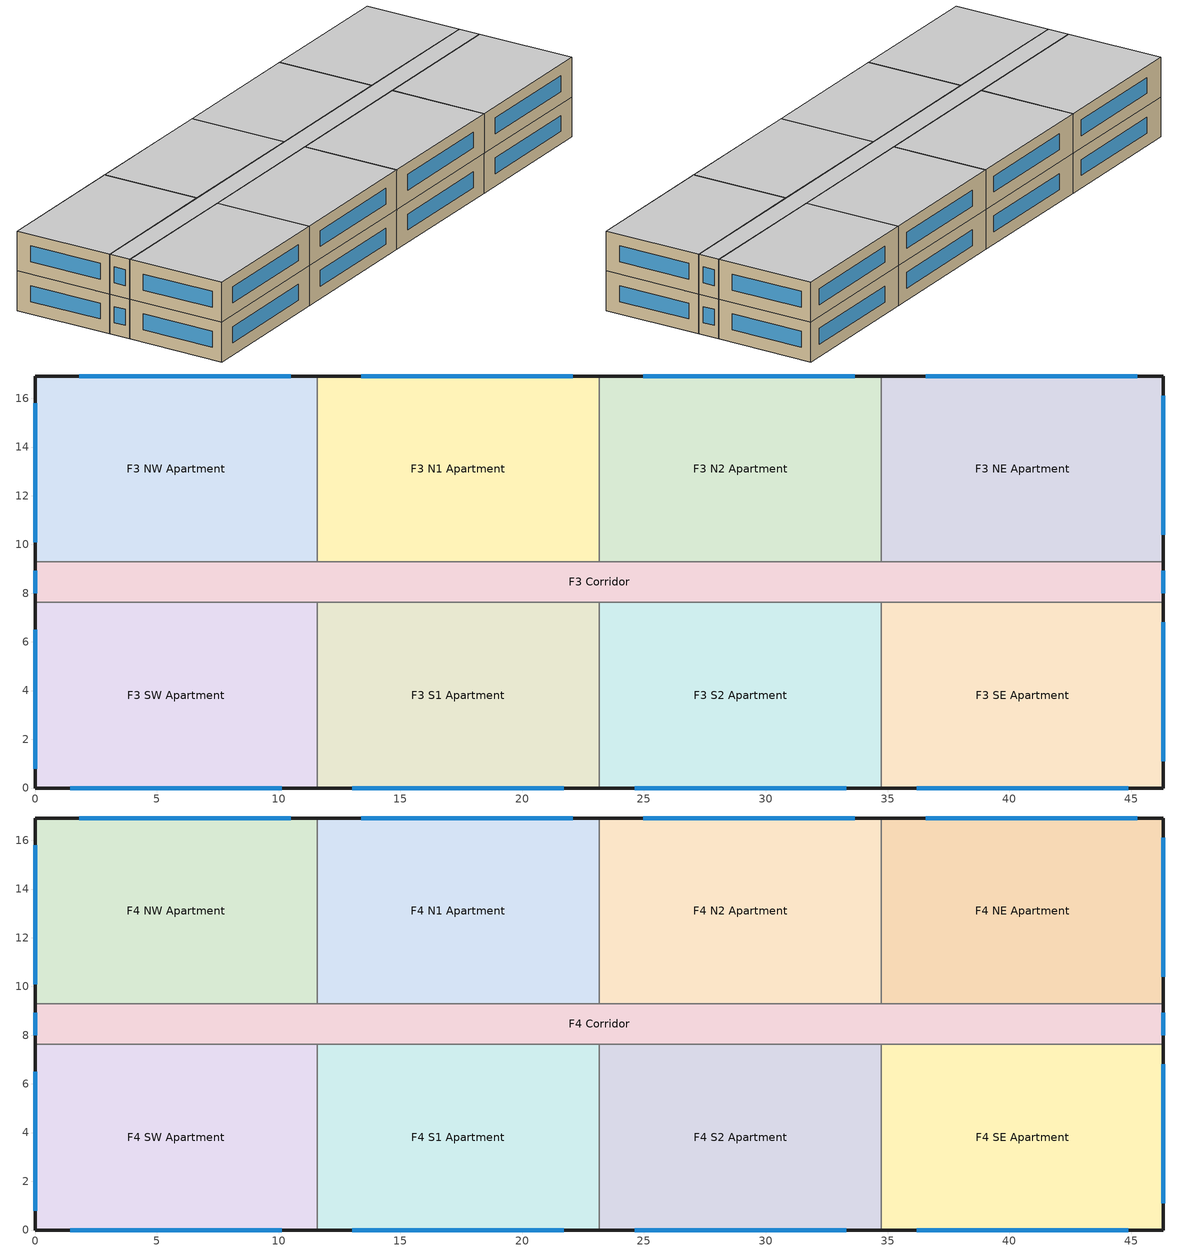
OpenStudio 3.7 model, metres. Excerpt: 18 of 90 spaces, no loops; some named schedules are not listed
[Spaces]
F3 NE Apartment
 floor to F2 NE Apartment: 46.33,16.92 46.33,9.3 34.75,9.3 34.75,16.92 z6.1
 wall outside: 46.33,9.3 46.33,16.92 34.75,16.92 z6.1:9.14
 wall to F3 N2 Apartment: 34.75,16.92 34.75,9.3 z6.1:9.14
 wall to F3 Corridor: 34.75,9.3 46.33,9.3 z6.1:9.14
 window: 46.33,10.4 46.33,16.11 / 45.25,16.92 36.56,16.92 z7.05:8.27
F3 SE Apartment
 floor to F2 SE Apartment: 46.33,7.62 46.33,0 34.75,0 34.75,7.62 z6.1
 wall outside: 34.75,0 46.33,0 46.33,7.62 z6.1:9.14
 wall to F3 Corridor: 46.33,7.62 34.75,7.62 z6.1:9.14
 wall to F3 S2 Apartment: 34.75,7.62 34.75,0 z6.1:9.14
 window: 36.19,0 44.88,0 / 46.33,1.1 46.33,6.81 z7.05:8.27
F3 N2 Apartment
 floor to F2 N2 Apartment: 34.75,16.92 34.75,9.3 23.16,9.3 23.16,16.92 z6.1
 wall outside: 34.75,16.92 23.16,16.92 z6.1:9.14
 wall to F3 Corridor: 23.16,9.3 34.75,9.3 z6.1:9.14
 wall to F3 N1 Apartment: 23.16,16.92 23.16,9.3 z6.1:9.14
 window: 33.66,16.92 24.98,16.92 z7.05:8.27
F3 NW Apartment
 floor to F2 NW Apartment: 11.58,16.92 11.58,9.3 0,9.3 0,16.92 z6.1
 wall outside: 11.58,16.92 0,16.92 0,9.3 z6.1:9.14
 wall to F3 N1 Apartment: 11.58,9.3 11.58,16.92 z6.1:9.14
 wall to F3 Corridor: 0,9.3 11.58,9.3 z6.1:9.14
 window: 0,15.8 0,10.08 / 10.5,16.92 1.81,16.92 z7.05:8.27
F3 Corridor
 floor to F2 Corridor: 46.33,9.3 46.33,7.62 0,7.62 0,9.3 z6.1
 wall outside: 0,9.3 0,7.62 / 46.33,7.62 46.33,9.3 z6.1:9.14
 wall to F3 S2 Apartment: 23.16,7.62 34.75,7.62 z6.1:9.14
 wall to F3 N1 Apartment: 23.16,9.3 11.58,9.3 z6.1:9.14
 wall to F3 S1 Apartment: 11.58,7.62 23.16,7.62 z6.1:9.14
 wall to F3 SW Apartment: 0,7.62 11.58,7.62 z6.1:9.14
 window: 0,8.91 0,8 / 46.33,8 46.33,8.91 z7.05:8.27
F3 SW Apartment
 floor to F2 SW Apartment: 11.58,7.62 11.58,0 0,0 0,7.62 z6.1
 wall outside: 0,7.62 0,0 11.58,0 z6.1:9.14
 wall to F3 S1 Apartment: 11.58,0 11.58,7.62 z6.1:9.14
 window: 0,6.5 0,0.79 / 1.45,0 10.13,0 z7.05:8.27
F3 N1 Apartment
 floor to F2 N1 Apartment: 23.16,16.92 23.16,9.3 11.58,9.3 11.58,16.92 z6.1
 wall outside: 23.16,16.92 11.58,16.92 z6.1:9.14
 window: 22.08,16.92 13.4,16.92 z7.05:8.27
F3 S2 Apartment
 floor to F2 S2 Apartment: 34.75,7.62 34.75,0 23.16,0 23.16,7.62 z6.1
 wall outside: 23.16,0 34.75,0 z6.1:9.14
 wall to F3 S1 Apartment: 23.16,7.62 23.16,0 z6.1:9.14
 window: 24.61,0 33.3,0 z7.05:8.27
F3 S1 Apartment
 floor to F2 S1 Apartment: 23.16,7.62 23.16,0 11.58,0 11.58,7.62 z6.1
 wall outside: 11.58,0 23.16,0 z6.1:9.14
 window: 13.03,0 21.72,0 z7.05:8.27
F4 NE Apartment
 floor to F3 NE Apartment: 46.33,16.92 46.33,9.3 34.75,9.3 34.75,16.92 z9.14
 wall outside: 46.33,9.3 46.33,16.92 34.75,16.92 z9.14:12.19
 wall to F4 Corridor: 34.75,9.3 46.33,9.3 z9.14:12.19
 wall to F4 N2 Apartment: 34.75,16.92 34.75,9.3 z9.14:12.19
 window: 45.25,16.92 36.56,16.92 / 46.33,10.4 46.33,16.11 z10.1:11.32
 ceiling to M NE Apartment: 46.33,9.3 46.33,16.92 34.75,16.92 34.75,9.3 z12.19
F4 S2 Apartment
 floor to F3 S2 Apartment: 34.75,7.62 34.75,0 23.16,0 23.16,7.62 z9.14
 wall outside: 23.16,0 34.75,0 z9.14:12.19
 wall to F4 S1 Apartment: 23.16,7.62 23.16,0 z9.14:12.19
 wall to F4 Corridor: 34.75,7.62 23.16,7.62 z9.14:12.19
 wall to F4 SE Apartment: 34.75,0 34.75,7.62 z9.14:12.19
 window: 24.61,0 33.3,0 z10.1:11.32
 ceiling to M S2 Apartment: 34.75,0 34.75,7.62 23.16,7.62 23.16,0 z12.19
F4 N2 Apartment
 floor to F3 N2 Apartment: 34.75,16.92 34.75,9.3 23.16,9.3 23.16,16.92 z9.14
 wall outside: 34.75,16.92 23.16,16.92 z9.14:12.19
 wall to F4 Corridor: 23.16,9.3 34.75,9.3 z9.14:12.19
 wall to F4 N1 Apartment: 23.16,16.92 23.16,9.3 z9.14:12.19
 window: 33.66,16.92 24.98,16.92 z10.1:11.32
 ceiling to M N2 Apartment: 34.75,9.3 34.75,16.92 23.16,16.92 23.16,9.3 z12.19
F4 NW Apartment
 floor to F3 NW Apartment: 11.58,16.92 11.58,9.3 0,9.3 0,16.92 z9.14
 wall outside: 11.58,16.92 0,16.92 0,9.3 z9.14:12.19
 wall to F4 N1 Apartment: 11.58,9.3 11.58,16.92 z9.14:12.19
 wall to F4 Corridor: 0,9.3 11.58,9.3 z9.14:12.19
 window: 0,15.8 0,10.08 / 10.5,16.92 1.81,16.92 z10.1:11.32
 ceiling to M NW Apartment: 11.58,9.3 11.58,16.92 0,16.92 0,9.3 z12.19
F4 N1 Apartment
 floor to F3 N1 Apartment: 23.16,16.92 23.16,9.3 11.58,9.3 11.58,16.92 z9.14
 wall outside: 23.16,16.92 11.58,16.92 z9.14:12.19
 wall to F4 Corridor: 11.58,9.3 23.16,9.3 z9.14:12.19
 window: 22.08,16.92 13.4,16.92 z10.1:11.32
 ceiling to M N1 Apartment: 23.16,9.3 23.16,16.92 11.58,16.92 11.58,9.3 z12.19
F4 Corridor
 floor to F3 Corridor: 46.33,9.3 46.33,7.62 0,7.62 0,9.3 z9.14
 wall outside: 0,9.3 0,7.62 / 46.33,7.62 46.33,9.3 z9.14:12.19
 wall to F4 SW Apartment: 0,7.62 11.58,7.62 z9.14:12.19
 wall to F4 S1 Apartment: 11.58,7.62 23.16,7.62 z9.14:12.19
 wall to F4 SE Apartment: 34.75,7.62 46.33,7.62 z9.14:12.19
 window: 0,8.91 0,8 / 46.33,8 46.33,8.91 z10.1:11.32
 ceiling to M Corridor: 46.33,7.62 46.33,9.3 0,9.3 0,7.62 z12.19
F4 SW Apartment
 floor to F3 SW Apartment: 11.58,7.62 11.58,0 0,0 0,7.62 z9.14
 wall outside: 0,7.62 0,0 11.58,0 z9.14:12.19
 wall to F4 S1 Apartment: 11.58,0 11.58,7.62 z9.14:12.19
 window: 1.45,0 10.13,0 / 0,6.5 0,0.79 z10.1:11.32
 ceiling to M SW Apartment: 11.58,0 11.58,7.62 0,7.62 0,0 z12.19
F4 SE Apartment
 floor to F3 SE Apartment: 46.33,7.62 46.33,0 34.75,0 34.75,7.62 z9.14
 wall outside: 34.75,0 46.33,0 46.33,7.62 z9.14:12.19
 window: 36.19,0 44.88,0 / 46.33,1.1 46.33,6.81 z10.1:11.32
 ceiling to M SE Apartment: 46.33,0 46.33,7.62 34.75,7.62 34.75,0 z12.19
F4 S1 Apartment
 floor to F3 S1 Apartment: 23.16,7.62 23.16,0 11.58,0 11.58,7.62 z9.14
 wall outside: 11.58,0 23.16,0 z9.14:12.19
 window: 13.03,0 21.72,0 z10.1:11.32
 ceiling to M S1 Apartment: 23.16,0 23.16,7.62 11.58,7.62 11.58,0 z12.19
[Material:NoMass] Roughness=Smooth; Thermal Absorptance=0.9; Solar Absorptance=0.7
Name | Thermal Resistance {m2-K/W} | Visible Absorptance
Typical Carpet Pad; Typical Carpet Pad 1 | 0.21648 | 0.8
Typical Insulation 1 | 0.00118045 | 0.7
Typical Insulation 2 | 2.61923 | 0.7
Typical Insulation 3 | 4.40527 | 0.7
Typical Carpet Pad 2; Typical Carpet Pad 4 | 1.40895 | 0.8
Typical Carpet Pad 3 | 2.28697 | 0.8
Typical Insulation 4 | 0.338965 | 0.7
Typical Insulation 5 | 0.338983 | 0.7
[Material]
Name | Roughness | Thickness {m} | Conductivity {W/m-K} | Density {kg/m3} | Specific Heat {J/kg-K} | Thermal Absorptance | Solar Absorptance | Visible Absorptance
G05 25mm wood | MediumSmooth | 0.0254 | 0.15 | 608 | 1630 | 0.9 | 0.5 | 0.5
100mm Normalweight concrete floor 1 | MediumSmooth | 0.1016 | 2.31 | 2322 | 832
G01 13mm gypsum board 1 | Smooth | 0.0127 | 0.16 | 800 | 1090 | 0.9 | 0.7 | 0.5
4 in. Normalweight Concrete Floor 1 | MediumRough | 0.1016 | 2.31 | 2322 | 832 | 0.9 | 0.7 | 0.7
1IN Stucco 1 | Smooth | 0.0253 | 0.6918 | 1858 | 837 | 0.9 | 0.7 | 0.92
8IN CONCRETE HW RefBldg 1 | Rough | 0.2032 | 1.311 | 2240 | 836.8 | 0.9 | 0.7 | 0.7
1/2IN Gypsum 1 | Smooth | 0.0127 | 0.16 | 784.9 | 830 | 0.9 | 0.4 | 0.4
Metal Roof Surface 1; F08 Metal surface 1 | Smooth | 0.0008 | 45.28 | 7824 | 500 | 0.9 | 0.7 | 0.7
6 in. Normalweight Concrete Floor 1; 6 in. Normalweight Concrete Floor 2; 6 in. Normalweight Concrete Floor 3 | MediumRough | 0.1524 | 2.31 | 2322 | 832 | 0.9 | 0.7 | 0.7
[Construction]
BTAP-Int-Partition; BTAP-Int-Door: G05 25mm wood
BTAP-Int-Floor: 100mm Normalweight concrete floor 1, Typical Carpet Pad
BTAP-Int-Wall: G01 13mm gypsum board 1, G01 13mm gypsum board 1
BTAP-Int-Ceiling: Typical Carpet Pad, 100mm Normalweight concrete floor 1
BTAP-Int-Window: SimpleGlazing
BTAP-Ext-Floor-Mass:U-3.822: Typical Insulation 1, 4 in. Normalweight Concrete Floor 1, Typical Carpet Pad 1
BTAP-Ext-Wall-Mass:U-0.346: 1IN Stucco 1, 8IN CONCRETE HW RefBldg 1, Typical Insulation 2, 1/2IN Gypsum 1
BTAP-Ext-Roof-Metal:U-0.227: Metal Roof Surface 1, Typical Insulation 3
BTAP-Grnd-Floor-Mass:U-0.678: 6 in. Normalweight Concrete Floor 1, Typical Carpet Pad 2
BTAP-Grnd-Wall-Mass:U-0.425: 6 in. Normalweight Concrete Floor 2, Typical Carpet Pad 3
BTAP-Grnd-Roof-Mass:U-0.678: 6 in. Normalweight Concrete Floor 3, Typical Carpet Pad 4
BTAP-Ext-FixedWindow:U=0.295 SHGC=0.490; BTAP-Ext-GlassDoors:U=0.295 SHGC=0.490; BTAP-Ext-Skylights:U=0.295 SHGC=0.490; BTAP-Ext-DaylightDomes:U=0.295 SHGC=0.490; BTAP-Ext-DaylightDiffuser:U=0.295 SHGC=0.490: SimpleGlazing:U=0.295 SHGC=0.490
BTAP-Ext-Door:U-2.95: F08 Metal surface 1, Typical Insulation 4
BTAP-Ext-OverHeadDoor:U-2.95: Typical Insulation 5
[DefaultConstructionSet]
BTAP-Mass at hdd = 5000.0: Default Exterior Surface Constructions=BTAP-Mass at hdd = 5000.0; Default Interior Surface Constructions=Default Surface Constructions 2; Default Ground Contact Surface Constructions=BTAP-Mass at hdd = 5000.0 1; Default Exterior SubSurface Constructions=BTAP-Mass at hdd = 5000.0; Default Interior SubSurface Constructions=Default Sub Surface Constructions 2; Interior Partition Construction=BTAP-Int-Partition
[DefaultSurfaceConstructions]
Name | Floor Construction | Wall Construction | Roof Ceiling Construction
Default Surface Constructions 2 | BTAP-Int-Floor | BTAP-Int-Wall | BTAP-Int-Ceiling
BTAP-Mass at hdd = 5000.0 | BTAP-Ext-Floor-Mass:U-3.822 | BTAP-Ext-Wall-Mass:U-0.346 | BTAP-Ext-Roof-Metal:U-0.227
BTAP-Mass at hdd = 5000.0 1 | BTAP-Grnd-Floor-Mass:U-0.678 | BTAP-Grnd-Wall-Mass:U-0.425 | BTAP-Grnd-Roof-Mass:U-0.678
[DefaultSubSurfaceConstructions]
Name | Fixed Window Construction | Operable Window Construction | Door Construction | Glass Door Construction | Overhead Door Construction | Skylight Construction | Tubular Daylight Dome Construction | Tubular Daylight Diffuser Construction
Default Sub Surface Constructions 2 | BTAP-Int-Window | BTAP-Int-Window | BTAP-Int-Door
BTAP-Mass at hdd = 5000.0 | BTAP-Ext-FixedWindow:U=0.295 SHGC=0.490 | BTAP-Ext-FixedWindow:U=0.295 SHGC=0.490 | BTAP-Ext-Door:U-2.95 | BTAP-Ext-GlassDoors:U=0.295 SHGC=0.490 | BTAP-Ext-OverHeadDoor:U-2.95 | BTAP-Ext-Skylights:U=0.295 SHGC=0.490 | BTAP-Ext-DaylightDomes:U=0.295 SHGC=0.490 | BTAP-Ext-DaylightDiffuser:U=0.295 SHGC=0.490
[WindowMaterial:SimpleGlazingSystem] Solar Heat Gain Coefficient=0.49; Visible Transmittance=0.21
Name | U-Factor {W/m2-K}
SimpleGlazing | 2.2
SimpleGlazing:U=0.295 SHGC=0.490 | 2.95
[Space] Part of Total Floor Area=Yes; Volume {m3}=Autocalculate
Name | Space Type | Building Story | Thermal Zone
F4 N1 Apartment | Space Function Dwelling Unit(s) | Building Story 4 | DU_BT=Space Function_ST=Dwelling Unit(s)_FL=Building Story 4_SCHG 1
F4 S2 Apartment | Space Function Dwelling Unit(s) | Building Story 4 | DU_BT=Space Function_ST=Dwelling Unit(s)_FL=Building Story 4_SCHG 2
F3 SE Apartment | Space Function Dwelling Unit(s) | Building Story 3 | DU_BT=Space Function_ST=Dwelling Unit(s)_FL=Building Story 3_SCHG 4
F3 NW Apartment | Space Function Dwelling Unit(s) | Building Story 3 | DU_BT=Space Function_ST=Dwelling Unit(s)_FL=Building Story 3_SCHG 3
F4 S1 Apartment | Space Function Dwelling Unit(s) | Building Story 4 | DU_BT=Space Function_ST=Dwelling Unit(s)_FL=Building Story 4_SCHG 4
F4 NE Apartment | Space Function Dwelling Unit(s) | Building Story 4 | DU_BT=Space Function_ST=Dwelling Unit(s)_FL=Building Story 4_SCHG
F3 N1 Apartment | Space Function Dwelling Unit(s) | Building Story 3 | DU_BT=Space Function_ST=Dwelling Unit(s)_FL=Building Story 3_SCHG 5
F4 SW Apartment | Space Function Dwelling Unit(s) | Building Story 4 | DU_BT=Space Function_ST=Dwelling Unit(s)_FL=Building Story 4_SCHG 5
F3 NE Apartment | Space Function Dwelling Unit(s) | Building Story 3 | DU_BT=Space Function_ST=Dwelling Unit(s)_FL=Building Story 3_SCHG 2
F4 N2 Apartment | Space Function Dwelling Unit(s) | Building Story 4 | DU_BT=Space Function_ST=Dwelling Unit(s)_FL=Building Story 4_SCHG 6
F4 NW Apartment | Space Function Dwelling Unit(s) | Building Story 4 | DU_BT=Space Function_ST=Dwelling Unit(s)_FL=Building Story 4_SCHG 7
F4 Corridor | Space Function Corr. < 2.4m wide-sch-G | Building Story 4 | WILD_ST=Corr. < 2.4m wide-sch-G_FL=Building Story 4_SCH=G
F3 S1 Apartment | Space Function Dwelling Unit(s) | Building Story 3 | DU_BT=Space Function_ST=Dwelling Unit(s)_FL=Building Story 3_SCHG 7
F3 N2 Apartment | Space Function Dwelling Unit(s) | Building Story 3 | DU_BT=Space Function_ST=Dwelling Unit(s)_FL=Building Story 3_SCHG 6
F3 S2 Apartment | Space Function Dwelling Unit(s) | Building Story 3 | DU_BT=Space Function_ST=Dwelling Unit(s)_FL=Building Story 3_SCHG 1
F3 Corridor | Space Function Corr. < 2.4m wide-sch-G | Building Story 3 | WILD_ST=Corr. < 2.4m wide-sch-G_FL=Building Story 3_SCH=G
F3 SW Apartment | Space Function Dwelling Unit(s) | Building Story 3 | DU_BT=Space Function_ST=Dwelling Unit(s)_FL=Building Story 3_SCHG
F4 SE Apartment | Space Function Dwelling Unit(s) | Building Story 4 | DU_BT=Space Function_ST=Dwelling Unit(s)_FL=Building Story 4_SCHG 3
[BuildingStory]
Name | Nominal Z Coordinate {m}
Building Story 3 | 6.0957
Building Story 4 | 9.1435
[SpaceType] Standards Building Type=Space Function
Name | Default Schedule Set | Design Specification Outdoor Air Object | Standards Space Type
Space Function Corr. < 2.4m wide-sch-G | Space Function Corr. < 2.4m wide-sch-G Schedule Set | Space Function Corr. < 2.4m wide-sch-G Ventilation | Corr. < 2.4m wide-sch-G
Space Function Dwelling Unit(s) | Space Function Dwelling Unit(s) Schedule Set | Space Function Dwelling Unit(s) Ventilation | Dwelling Unit(s)
[People:Definition] Number of People Calculation Method=People/Area; Fraction Radiant=0.3
Name | People per Space Floor Area {person/m2}
Space Function Corr. < 2.4m wide-sch-G People Definition | 0.0100104
Space Function Dwelling Unit(s) People Definition | 0.0166841
[People] Work Efficiency Schedule=Work Efficiency Schedule; Clothing Insulation Schedule=Clothing Schedule; Air Velocity Schedule=Air Velocity Schedule; Multiplier=1
Name | People Definition | Space or SpaceType
Space Function Corr. < 2.4m wide-sch-G People | Space Function Corr. < 2.4m wide-sch-G People Definition | Space Function Corr. < 2.4m wide-sch-G
Space Function Dwelling Unit(s) People | Space Function Dwelling Unit(s) People Definition | Space Function Dwelling Unit(s)
[Lights:Definition] Design Level Calculation Method=Watts/Area; Fraction Radiant=0.5; Fraction Visible=0.2
Name | Watts per Space Floor Area {W/m2}
Space Function Corr. < 2.4m wide-sch-G Lights Definition | 8.39993
Space Function Dwelling Unit(s) Lights Definition | 4.99996
[Lights] Fraction Replaceable=1
Name | Lights Definition | Space or SpaceType
Space Function Corr. < 2.4m wide-sch-G Lights | Space Function Corr. < 2.4m wide-sch-G Lights Definition | Space Function Corr. < 2.4m wide-sch-G
Space Function Dwelling Unit(s) Lights | Space Function Dwelling Unit(s) Lights Definition | Space Function Dwelling Unit(s)
[DesignSpecification:OutdoorAir] Outdoor Air Method=Sum
Name | Outdoor Air Flow per Floor Area {m3/s-m2}
Space Function Corr. < 2.4m wide-sch-G Ventilation | 0.000254
Space Function Dwelling Unit(s) Ventilation | 0.0003048
[DefaultScheduleSet] Number of People Schedule=NECB-G-Occupancy; People Activity Level Schedule=NECB-Activity; Lighting Schedule=NECB-G-Lighting; Electric Equipment Schedule=NECB-G-Electric-Equipment; Infiltration Schedule=Always On
Space Function Corr. < 2.4m wide-sch-G Schedule Set; Space Function Dwelling Unit(s) Schedule Set
[ThermostatSetpoint:DualSetpoint] Heating Setpoint Temperature Schedule=NECB-G-Thermostat Setpoint-Heating; Cooling Setpoint Temperature Schedule=NECB-G-Thermostat Setpoint-Cooling
Space Function Dwelling Unit(s) Thermostat 162; Space Function Dwelling Unit(s) Thermostat 183; Space Function Dwelling Unit(s) Thermostat 184; Space Function Dwelling Unit(s) Thermostat 185; Space Function Dwelling Unit(s) Thermostat 195; Space Function Dwelling Unit(s) Thermostat 201; Space Function Dwelling Unit(s) Thermostat 206; Space Function Dwelling Unit(s) Thermostat 209; Space Function Dwelling Unit(s) Thermostat 211; Space Function Dwelling Unit(s) Thermostat 213; Space Function Dwelling Unit(s) Thermostat 214; Space Function Dwelling Unit(s) Thermostat 228; Space Function Dwelling Unit(s) Thermostat 232; Space Function Dwelling Unit(s) Thermostat 234; Space Function Dwelling Unit(s) Thermostat 235; Space Function Dwelling Unit(s) Thermostat 237; Space Function Corr. < 2.4m wide-sch-G Thermostat 22; Space Function Corr. < 2.4m wide-sch-G Thermostat 28
[ElectricEquipment:Definition]
Space Function Dwelling Unit(s) Elec Equip Definition: Design Level Calculation Method=Watts/Area; Watts per Space Floor Area {W/m2}=4.99996; Fraction Radiant=0.5
[ElectricEquipment]
Space Function Dwelling Unit(s) Elec Equip: Electric Equipment Definition=Space Function Dwelling Unit(s) Elec Equip Definition; Space or SpaceType=Space Function Dwelling Unit(s)
[SpaceInfiltration:DesignFlowRate] Schedule=Always On Discrete; Design Flow Rate Calculation Method=Flow/ExteriorArea; Flow per Exterior Surface Area {m3/s-m2}=0.001116; Constant Term Coefficient=0; Temperature Term Coefficient=0; Velocity Term Coefficient=0.224; Velocity Squared Term Coefficient=0
Name | Space or SpaceType
F3 Corridor Infiltration | F3 Corridor
F3 N1 Apartment Infiltration | F3 N1 Apartment
F3 N2 Apartment Infiltration | F3 N2 Apartment
F3 NE Apartment Infiltration | F3 NE Apartment
F3 NW Apartment Infiltration | F3 NW Apartment
F3 S1 Apartment Infiltration | F3 S1 Apartment
F3 S2 Apartment Infiltration | F3 S2 Apartment
F3 SE Apartment Infiltration | F3 SE Apartment
F3 SW Apartment Infiltration | F3 SW Apartment
F4 Corridor Infiltration | F4 Corridor
F4 N1 Apartment Infiltration | F4 N1 Apartment
F4 N2 Apartment Infiltration | F4 N2 Apartment
F4 NE Apartment Infiltration | F4 NE Apartment
F4 NW Apartment Infiltration | F4 NW Apartment
F4 S1 Apartment Infiltration | F4 S1 Apartment
F4 S2 Apartment Infiltration | F4 S2 Apartment
F4 SE Apartment Infiltration | F4 SE Apartment
F4 SW Apartment Infiltration | F4 SW Apartment
[ThermalZone] Use Ideal Air Loads=No
Name | Thermostat
DU_BT=Space Function_ST=Dwelling Unit(s)_FL=Building Story 3_SCHG | Space Function Dwelling Unit(s) Thermostat 162
DU_BT=Space Function_ST=Dwelling Unit(s)_FL=Building Story 3_SCHG 1 | Space Function Dwelling Unit(s) Thermostat 183
DU_BT=Space Function_ST=Dwelling Unit(s)_FL=Building Story 3_SCHG 2 | Space Function Dwelling Unit(s) Thermostat 184
DU_BT=Space Function_ST=Dwelling Unit(s)_FL=Building Story 3_SCHG 3 | Space Function Dwelling Unit(s) Thermostat 185
DU_BT=Space Function_ST=Dwelling Unit(s)_FL=Building Story 4_SCHG | Space Function Dwelling Unit(s) Thermostat 195
DU_BT=Space Function_ST=Dwelling Unit(s)_FL=Building Story 4_SCHG 1 | Space Function Dwelling Unit(s) Thermostat 201
DU_BT=Space Function_ST=Dwelling Unit(s)_FL=Building Story 4_SCHG 2 | Space Function Dwelling Unit(s) Thermostat 206
DU_BT=Space Function_ST=Dwelling Unit(s)_FL=Building Story 3_SCHG 4 | Space Function Dwelling Unit(s) Thermostat 209
DU_BT=Space Function_ST=Dwelling Unit(s)_FL=Building Story 4_SCHG 3 | Space Function Dwelling Unit(s) Thermostat 211
DU_BT=Space Function_ST=Dwelling Unit(s)_FL=Building Story 4_SCHG 4 | Space Function Dwelling Unit(s) Thermostat 213
DU_BT=Space Function_ST=Dwelling Unit(s)_FL=Building Story 4_SCHG 5 | Space Function Dwelling Unit(s) Thermostat 214
DU_BT=Space Function_ST=Dwelling Unit(s)_FL=Building Story 4_SCHG 6 | Space Function Dwelling Unit(s) Thermostat 228
DU_BT=Space Function_ST=Dwelling Unit(s)_FL=Building Story 3_SCHG 5 | Space Function Dwelling Unit(s) Thermostat 232
DU_BT=Space Function_ST=Dwelling Unit(s)_FL=Building Story 3_SCHG 6 | Space Function Dwelling Unit(s) Thermostat 234
DU_BT=Space Function_ST=Dwelling Unit(s)_FL=Building Story 4_SCHG 7 | Space Function Dwelling Unit(s) Thermostat 235
DU_BT=Space Function_ST=Dwelling Unit(s)_FL=Building Story 3_SCHG 7 | Space Function Dwelling Unit(s) Thermostat 237
WILD_ST=Corr. < 2.4m wide-sch-G_FL=Building Story 3_SCH=G | Space Function Corr. < 2.4m wide-sch-G Thermostat 22
WILD_ST=Corr. < 2.4m wide-sch-G_FL=Building Story 4_SCH=G | Space Function Corr. < 2.4m wide-sch-G Thermostat 28
[Foundation:Kiva]
Bldg Kiva Foundation: Wall Height Above Grade {m}=0; Wall Depth Below Slab {m}=0
[Foundation:Kiva:Settings]

